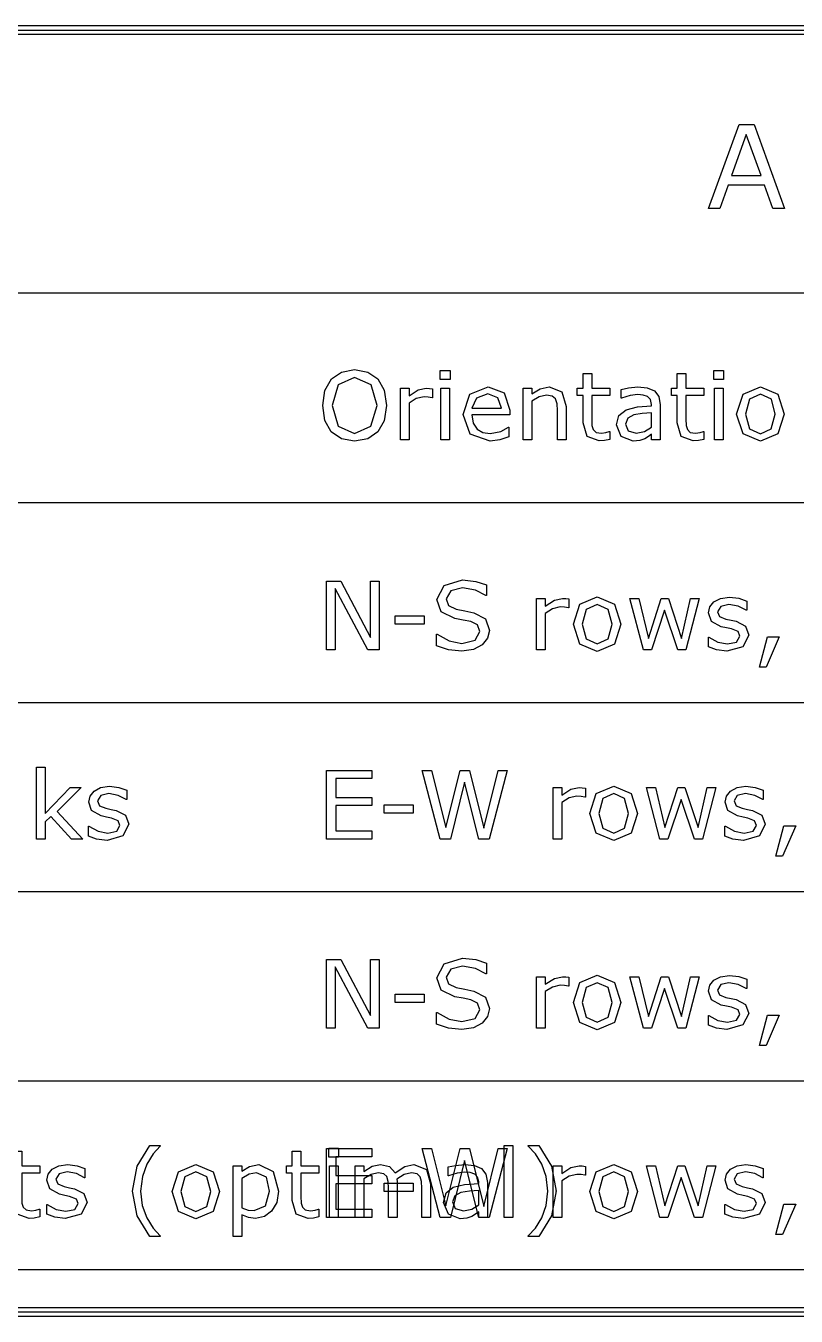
# Model space of a CAD drawing. Extents: x -17 to 192, y 167 to 459.
# Drawn here: x 47.69 to 67.09, y 201.51 to 234 of the extents above; entities that cross this region are included whole.
import ezdxf

# ---------------------------------------------------------------- set-up
doc = ezdxf.new("R2010")
doc.units = 0
doc.header["$MEASUREMENT"] = 0
doc.layers.add('Layer 1', color=7, linetype='Continuous')

msp = doc.modelspace()

# ---------------------------------------------------------------- linework, layer by layer
at = {"layer": 'Layer 1', "color": 7}
for points in [[(4.762494, 233.997888), (4.762494, 233.786016), (175.153946, 233.786016), (175.153946, 233.997888), (4.762494, 233.997888)], [(4.762494, 233.891952), (175.153946, 233.891952)], [(66.795709, 229.394041), (66.495857, 229.394041), (66.288376, 229.983797), (65.373189, 229.983797), (65.165708, 229.394041), (64.880067, 229.394041), (65.650302, 231.510059), (66.025473, 231.510059), (66.795709, 229.394041)], [(66.201691, 230.225385), (65.830782, 231.264209), (65.458453, 230.225385), (66.201691, 230.225385)], [(4.762494, 227.277377), (175.153946, 227.277377), (175.153946, 221.985717), (4.762494, 221.985717), (4.762494, 227.277377)], [(56.556426, 225.105677), (56.718044, 224.820811), (56.775017, 224.438277), (56.71688, 224.054581), (56.556426, 223.773203), (56.302953, 223.596469), (55.970414, 223.537171), (55.637878, 223.597633), (55.384405, 223.773203), (55.222787, 224.055743), (55.166976, 224.438277), (55.222787, 224.817324), (55.385567, 225.105677), (55.63904, 225.280085), (55.970414, 225.340547), (56.304114, 225.278923), (56.556426, 225.105677), (56.556426, 225.105677)], [(58.373757, 225.0894), (58.127261, 225.0894), (58.127261, 225.316129), (58.373757, 225.316129), (58.373757, 225.0894)], [(62.392108, 223.58483), (62.257232, 223.558086), (62.128171, 223.547635), (61.825864, 223.654606), (61.722383, 223.997606), (61.722383, 224.688263), (61.574716, 224.688263), (61.574716, 224.871971), (61.722383, 224.871971), (61.722383, 225.245205), (61.940973, 225.245205), (61.940973, 224.871971), (62.392108, 224.871971), (62.392108, 224.688263), (61.940973, 224.688263), (61.940973, 224.096438), (61.94563, 223.935982), (61.978187, 223.829014), (62.047949, 223.760413), (62.185149, 223.739484), (62.296771, 223.754592), (62.380485, 223.781333), (62.392127, 223.781333), (62.392108, 223.58483)], [(64.760565, 223.584843), (64.625689, 223.558099), (64.496628, 223.547648), (64.194321, 223.654619), (64.09084, 223.997619), (64.09084, 224.688276), (63.943173, 224.688276), (63.943173, 224.871984), (64.09084, 224.871984), (64.09084, 225.245218), (64.30943, 225.245218), (64.30943, 224.871984), (64.760565, 224.871984), (64.760565, 224.688276), (64.30943, 224.688276), (64.30943, 224.096452), (64.314087, 223.935995), (64.346644, 223.829027), (64.416406, 223.760426), (64.553606, 223.739497), (64.665228, 223.754605), (64.748942, 223.781347), (64.760557, 223.781347), (64.760565, 223.584843)], [(65.25937, 225.0894), (65.012874, 225.0894), (65.012874, 225.316129), (65.25937, 225.316129), (65.25937, 225.0894)], [(56.535497, 224.438277), (56.384347, 224.958013), (55.971581, 225.141721), (55.55649, 224.958013), (55.406498, 224.438277), (55.559977, 223.916218), (55.971581, 223.735994), (56.382021, 223.916218), (56.535497, 224.438277), (56.535497, 224.438277)], [(57.933086, 224.633613), (57.921471, 224.633613), (57.826125, 224.649885), (57.717993, 224.655706), (57.522657, 224.610359), (57.341272, 224.49525), (57.341272, 223.573215), (57.122681, 223.573215), (57.122681, 224.871971), (57.341272, 224.871971), (57.341272, 224.680122), (57.570329, 224.827788), (57.773804, 224.871971), (57.856357, 224.868478), (57.933096, 224.858027), (57.933086, 224.633613)], [(58.3598, 223.573215), (58.141209, 223.573215), (58.141209, 224.871971), (58.3598, 224.871971), (58.3598, 223.573215)], [(59.879475, 224.19992), (58.922557, 224.19992), (58.958602, 223.990632), (59.057431, 223.845291), (59.200446, 223.761574), (59.384157, 223.733671), (59.650417, 223.785993), (59.842266, 223.890638), (59.853882, 223.890638), (59.853882, 223.65228), (59.628314, 223.574377), (59.386467, 223.542984), (58.881849, 223.717392), (58.700464, 224.215035), (58.87371, 224.720817), (59.33182, 224.908015), (59.736446, 224.754536), (59.879461, 224.318516), (59.879475, 224.19992)], [(61.296827, 223.573215), (61.078237, 223.573215), (61.078237, 224.312703), (61.067759, 224.480134), (61.029389, 224.603382), (60.945673, 224.675473), (60.803822, 224.699894), (60.616624, 224.655711), (60.429426, 224.542928), (60.429426, 223.573215), (60.210836, 223.573215), (60.210836, 224.871971), (60.429426, 224.871971), (60.429426, 224.727794), (60.64104, 224.860345), (60.865446, 224.908015), (61.186356, 224.78128), (61.296814, 224.416187), (61.296827, 223.573215)], [(63.665284, 223.573215), (63.447855, 223.573215), (63.447855, 223.711579), (63.36879, 223.655768), (63.273448, 223.599956), (63.147874, 223.555774), (62.981607, 223.537174), (62.683951, 223.653445), (62.561865, 223.949939), (62.62465, 224.188296), (62.806035, 224.332473), (63.090901, 224.4034), (63.447855, 224.431303), (63.447855, 224.465024), (63.421114, 224.588272), (63.3467, 224.665009), (63.235078, 224.701056), (63.09904, 224.710369), (62.907193, 224.687112), (62.6886, 224.622001), (62.676985, 224.622001), (62.676985, 224.844079), (62.861857, 224.882448), (63.100214, 224.903377), (63.338572, 224.88012), (63.515306, 224.80338), (63.626925, 224.665017), (63.665295, 224.454565), (63.665284, 223.573215)], [(65.245419, 223.573215), (65.026828, 223.573215), (65.026828, 224.871971), (65.245419, 224.871971), (65.245419, 223.573215)], [(66.784858, 224.222012), (66.622076, 223.720881), (66.186057, 223.537171), (65.747714, 223.720881), (65.586096, 224.222012), (65.747714, 224.723143), (66.186057, 224.908015), (66.622076, 224.723143), (66.784858, 224.222012), (66.784858, 224.222012)], [(59.666697, 224.36735), (59.579493, 224.633613), (59.320207, 224.727794), (59.03999, 224.624313), (58.922557, 224.36735), (59.666697, 224.36735)], [(66.559291, 224.222012), (66.460458, 224.596408), (66.186057, 224.719656), (65.909332, 224.596408), (65.811661, 224.222012), (65.910493, 223.851104), (66.186057, 223.72553), (66.459297, 223.849942), (66.559291, 224.222012), (66.559291, 224.222012)], [(63.447855, 223.892964), (63.447855, 224.254569), (63.211824, 224.237133), (62.997884, 224.203415), (62.845569, 224.119698), (62.787432, 223.965057), (62.854869, 223.796462), (63.06067, 223.740651), (63.271122, 223.784834), (63.447855, 223.892969), (63.447855, 223.892964)], [(56.586655, 218.281555), (56.301789, 218.281555), (55.480909, 219.830297), (55.480909, 218.281555), (55.265809, 218.281555), (55.265809, 220.012843), (55.622763, 220.012843), (56.371554, 218.598978), (56.371554, 220.012843), (56.586655, 220.012843), (56.586655, 218.281555)], [(59.363226, 218.775711), (59.315556, 218.575724), (59.184169, 218.40829), (58.96674, 218.292019), (58.669084, 218.250162), (58.331897, 218.285042), (58.028426, 218.388526), (58.028426, 218.676879), (58.044697, 218.676879), (58.348166, 218.508284), (58.671402, 218.448986), (59.003938, 218.529215), (59.123699, 218.743154), (59.066726, 218.912911), (58.895805, 218.997789), (58.706282, 219.036159), (58.491181, 219.074529), (58.14934, 219.240798), (58.038882, 219.548918), (58.222592, 219.904711), (58.688843, 220.044236), (59.023705, 220.009353), (59.293455, 219.923314), (59.293455, 219.651238), (59.277183, 219.651238), (59.016733, 219.789601), (58.687684, 219.84541), (58.390029, 219.768673), (58.278409, 219.571011), (58.334217, 219.401252), (58.530718, 219.307073), (58.742331, 219.267539), (58.974876, 219.21987), (59.265555, 219.065226), (59.363223, 218.775711), (59.363226, 218.775711)], [(61.363103, 219.341953), (61.351488, 219.341953), (61.256145, 219.358225), (61.148013, 219.364046), (60.952676, 219.318699), (60.771291, 219.20359), (60.771291, 218.281555), (60.552701, 218.281555), (60.552701, 219.580311), (60.771291, 219.580311), (60.771291, 219.388462), (61.000346, 219.536128), (61.203824, 219.580311), (61.286376, 219.576818), (61.363116, 219.566367), (61.363103, 219.341953)], [(62.67581, 218.930352), (62.513031, 218.429221), (62.077011, 218.245511), (61.638666, 218.429221), (61.477048, 218.930352), (61.638666, 219.431483), (62.077011, 219.616355), (62.513031, 219.431483), (62.67581, 218.930352), (62.67581, 218.930352)], [(62.450243, 218.930352), (62.351413, 219.304748), (62.077011, 219.427996), (61.800284, 219.304748), (61.702616, 218.930352), (61.801448, 218.559444), (62.077011, 218.43387), (62.350251, 218.558282), (62.450243, 218.930352), (62.450243, 218.930352)], [(64.647782, 219.580311), (64.30943, 218.281555), (64.107117, 218.281555), (63.773417, 219.282655), (63.442042, 218.281555), (63.240893, 218.281555), (62.899052, 219.580311), (63.126945, 219.580311), (63.365303, 218.57456), (63.689703, 219.580311), (63.869923, 219.580311), (64.202459, 218.57456), (64.428027, 219.580311), (64.647782, 219.580311)], [(65.890726, 218.655951), (65.743063, 218.364108), (65.341923, 218.250162), (65.076824, 218.283881), (64.875675, 218.359456), (64.875675, 218.604791), (64.88729, 218.604791), (65.117509, 218.480379), (65.360518, 218.435034), (65.586086, 218.481543), (65.667474, 218.628045), (65.623291, 218.744316), (65.453535, 218.811756), (65.331448, 218.836177), (65.19541, 218.866408), (64.952404, 218.998959), (64.881477, 219.215223), (64.914034, 219.366377), (65.015189, 219.493112), (65.180295, 219.579155), (65.405862, 219.611709), (65.640732, 219.582642), (65.839556, 219.514041), (65.839556, 219.280335), (65.827941, 219.280335), (65.624466, 219.383818), (65.389596, 219.426837), (65.187282, 219.380329), (65.10473, 219.244291), (65.154725, 219.123368), (65.312856, 219.057093), (65.447732, 219.029187), (65.573306, 219.003602), (65.808174, 218.883844), (65.890726, 218.655951), (65.890726, 218.655951)], [(57.71798, 218.933839), (56.992446, 218.933839), (56.992446, 219.144291), (57.71798, 219.144291), (57.71798, 218.933839)], [(66.656959, 218.612929), (66.329072, 217.851348), (66.159315, 217.851348), (66.361629, 218.612929), (66.656959, 218.612929)], [(4.762494, 216.95864), (175.153946, 216.95864), (175.153946, 212.196146), (4.762494, 212.196146), (4.762494, 216.95864)], [(49.128851, 213.519061), (48.840498, 213.519061), (48.3196, 214.087631), (48.177749, 213.952755), (48.177749, 213.519061), (47.959156, 213.519061), (47.959156, 215.32825), (48.177749, 215.32825), (48.177749, 214.167858), (48.809105, 214.817817), (49.084668, 214.817817), (48.481218, 214.217854), (49.128851, 213.519061)], [(56.406434, 213.519061), (55.265809, 213.519061), (55.265809, 215.250349), (56.406434, 215.250349), (56.406434, 215.04571), (55.496025, 215.04571), (55.496025, 214.571321), (56.406434, 214.571321), (56.406434, 214.366682), (55.496025, 214.366682), (55.496025, 213.7237), (56.406434, 213.7237), (56.406434, 213.519061)], [(59.809709, 215.250349), (59.359738, 213.519061), (59.100452, 213.519061), (58.736521, 214.956181), (58.380731, 213.519061), (58.127258, 213.519061), (57.669146, 215.250349), (57.905178, 215.250349), (58.269109, 213.810904), (58.627227, 215.250349), (58.860933, 215.250349), (59.222539, 213.79695), (59.584145, 215.250349), (59.809709, 215.250349)], [(50.28692, 213.893457), (50.139254, 213.601614), (49.738117, 213.487668), (49.473015, 213.521387), (49.271866, 213.596962), (49.271866, 213.842297), (49.283481, 213.842297), (49.5137, 213.717885), (49.756709, 213.67254), (49.982277, 213.719049), (50.063668, 213.865551), (50.019482, 213.981822), (49.849726, 214.049262), (49.727642, 214.073683), (49.591604, 214.103914), (49.348595, 214.236465), (49.277668, 214.452729), (49.310225, 214.603883), (49.411381, 214.730618), (49.576488, 214.816661), (49.802056, 214.849215), (50.036924, 214.820148), (50.23575, 214.751547), (50.23575, 214.517841), (50.224135, 214.517841), (50.02066, 214.621324), (49.785789, 214.664343), (49.583476, 214.617835), (49.500923, 214.481797), (49.550922, 214.360874), (49.70905, 214.294599), (49.843926, 214.266693), (49.9695, 214.241108), (50.204368, 214.12135), (50.286923, 213.893457), (50.28692, 213.893457)], [(61.779355, 214.579459), (61.76774, 214.579459), (61.672398, 214.595731), (61.564265, 214.601552), (61.368929, 214.556205), (61.187544, 214.441096), (61.187544, 213.519061), (60.968953, 213.519061), (60.968953, 214.817817), (61.187544, 214.817817), (61.187544, 214.625968), (61.416601, 214.773634), (61.620076, 214.817817), (61.702629, 214.814324), (61.779369, 214.803873), (61.779355, 214.579459)], [(63.092065, 214.167858), (62.929283, 213.666727), (62.493264, 213.483017), (62.054918, 213.666727), (61.893301, 214.167858), (62.054918, 214.668989), (62.493264, 214.853861), (62.929283, 214.668989), (63.092065, 214.167858), (63.092065, 214.167858)], [(65.064034, 214.817817), (64.725683, 213.519061), (64.523369, 213.519061), (64.189669, 214.520161), (63.858295, 213.519061), (63.657146, 213.519061), (63.315307, 214.817817), (63.543198, 214.817817), (63.781555, 213.812066), (64.105955, 214.817817), (64.286176, 214.817817), (64.618715, 213.812066), (64.844279, 214.817817), (65.064034, 214.817817)], [(66.306979, 213.893457), (66.159315, 213.601614), (65.758178, 213.487668), (65.493077, 213.521387), (65.291927, 213.596962), (65.291927, 213.842297), (65.303543, 213.842297), (65.533762, 213.717885), (65.77677, 213.67254), (66.002338, 213.719049), (66.083726, 213.865551), (66.039544, 213.981822), (65.869787, 214.049262), (65.747703, 214.073683), (65.611665, 214.103914), (65.368656, 214.236465), (65.29773, 214.452729), (65.330287, 214.603883), (65.431442, 214.730618), (65.59655, 214.816661), (65.822117, 214.849215), (66.056985, 214.820148), (66.255811, 214.751547), (66.255811, 214.517841), (66.244196, 214.517841), (66.040721, 214.621324), (65.805851, 214.664343), (65.603537, 214.617835), (65.520985, 214.481797), (65.570983, 214.360874), (65.729111, 214.294599), (65.863988, 214.266693), (65.989561, 214.241108), (66.224429, 214.12135), (66.306982, 213.893457), (66.306979, 213.893457)], [(62.866498, 214.167858), (62.767665, 214.542254), (62.493264, 214.665502), (62.216536, 214.542254), (62.118868, 214.167858), (62.217701, 213.79695), (62.493264, 213.671376), (62.766504, 213.795788), (62.866498, 214.167858), (62.866498, 214.167858)], [(57.442417, 214.171345), (56.71688, 214.171345), (56.71688, 214.381797), (57.442417, 214.381797), (57.442417, 214.171345)], [(67.073211, 213.850435), (66.745324, 213.088854), (66.575568, 213.088854), (66.777881, 213.850435), (67.073211, 213.850435)], [(56.586655, 208.756567), (56.301789, 208.756567), (55.480909, 210.305309), (55.480909, 208.756567), (55.265809, 208.756567), (55.265809, 210.487855), (55.622763, 210.487855), (56.371554, 209.07399), (56.371554, 210.487855), (56.586655, 210.487855), (56.586655, 208.756567)], [(59.363226, 209.250723), (59.315556, 209.050736), (59.184169, 208.883302), (58.96674, 208.767031), (58.669084, 208.725174), (58.331897, 208.760054), (58.028426, 208.863538), (58.028426, 209.151891), (58.044697, 209.151891), (58.348166, 208.983296), (58.671402, 208.923998), (59.003938, 209.004227), (59.123699, 209.218166), (59.066726, 209.387923), (58.895805, 209.472801), (58.706282, 209.511171), (58.491181, 209.549541), (58.14934, 209.71581), (58.038882, 210.02393), (58.222592, 210.379723), (58.688843, 210.519248), (59.023705, 210.484365), (59.293455, 210.398326), (59.293455, 210.12625), (59.277183, 210.12625), (59.016733, 210.264613), (58.687684, 210.320422), (58.390029, 210.243685), (58.278409, 210.046023), (58.334217, 209.876264), (58.530718, 209.782085), (58.742331, 209.742551), (58.974876, 209.694882), (59.265555, 209.540238), (59.363223, 209.250723), (59.363226, 209.250723)], [(61.363103, 209.816965), (61.351488, 209.816965), (61.256145, 209.833237), (61.148013, 209.839058), (60.952676, 209.793711), (60.771291, 209.678602), (60.771291, 208.756567), (60.552701, 208.756567), (60.552701, 210.055323), (60.771291, 210.055323), (60.771291, 209.863474), (61.000346, 210.01114), (61.203824, 210.055323), (61.286376, 210.05183), (61.363116, 210.041379), (61.363103, 209.816965)], [(62.67581, 209.405364), (62.513031, 208.904233), (62.077011, 208.720523), (61.638666, 208.904233), (61.477048, 209.405364), (61.638666, 209.906495), (62.077011, 210.091367), (62.513031, 209.906495), (62.67581, 209.405364), (62.67581, 209.405364)], [(62.450243, 209.405364), (62.351413, 209.77976), (62.077011, 209.903008), (61.800284, 209.77976), (61.702616, 209.405364), (61.801448, 209.034456), (62.077011, 208.908882), (62.350251, 209.033294), (62.450243, 209.405364), (62.450243, 209.405364)], [(64.647782, 210.055323), (64.30943, 208.756567), (64.107117, 208.756567), (63.773417, 209.757667), (63.442042, 208.756567), (63.240893, 208.756567), (62.899052, 210.055323), (63.126945, 210.055323), (63.365303, 209.049572), (63.689703, 210.055323), (63.869923, 210.055323), (64.202459, 209.049572), (64.428027, 210.055323), (64.647782, 210.055323)], [(65.890726, 209.130963), (65.743063, 208.83912), (65.341923, 208.725174), (65.076824, 208.758893), (64.875675, 208.834468), (64.875675, 209.079803), (64.88729, 209.079803), (65.117509, 208.955391), (65.360518, 208.910046), (65.586086, 208.956555), (65.667474, 209.103057), (65.623291, 209.219328), (65.453535, 209.286768), (65.331448, 209.311189), (65.19541, 209.34142), (64.952404, 209.473971), (64.881477, 209.690235), (64.914034, 209.841389), (65.015189, 209.968124), (65.180295, 210.054167), (65.405862, 210.086721), (65.640732, 210.057654), (65.839556, 209.989053), (65.839556, 209.755347), (65.827941, 209.755347), (65.624466, 209.85883), (65.389596, 209.901849), (65.187282, 209.855341), (65.10473, 209.719303), (65.154725, 209.59838), (65.312856, 209.532105), (65.447732, 209.504199), (65.573306, 209.478614), (65.808174, 209.358856), (65.890726, 209.130963), (65.890726, 209.130963)], [(57.71798, 209.408851), (56.992446, 209.408851), (56.992446, 209.619303), (57.71798, 209.619303), (57.71798, 209.408851)], [(66.656959, 209.087941), (66.329072, 208.32636), (66.159315, 208.32636), (66.361629, 209.087941), (66.656959, 209.087941)], [(4.762494, 207.433652), (175.153946, 207.433652), (175.153946, 202.671158), (4.762494, 202.671158), (4.762494, 207.433652)], [(51.079894, 203.515019), (50.813631, 203.515019), (50.493882, 204.030104), (50.379937, 204.659134), (50.493882, 205.288164), (50.813631, 205.803249), (51.079894, 205.803249), (51.079894, 205.791634), (50.899671, 205.595134), (50.741543, 205.337009), (50.627595, 205.021914), (50.584576, 204.659145), (50.626433, 204.295213), (50.741543, 203.98128), (50.900835, 203.723156), (51.079894, 203.526658), (51.079894, 203.515019)], [(56.406434, 203.994073), (55.265809, 203.994073), (55.265809, 205.725361), (56.406434, 205.725361), (56.406434, 205.520722), (55.496025, 205.520722), (55.496025, 205.046333), (56.406434, 205.046333), (56.406434, 204.841694), (55.496025, 204.841694), (55.496025, 204.198712), (56.406434, 204.198712), (56.406434, 203.994073)], [(59.809709, 205.725361), (59.359738, 203.994073), (59.100452, 203.994073), (58.736521, 205.431193), (58.380731, 203.994073), (58.127258, 203.994073), (57.669146, 205.725361), (57.905178, 205.725361), (58.269109, 204.285916), (58.627227, 205.725361), (58.860933, 205.725361), (59.222539, 204.271962), (59.584145, 205.725361), (59.809709, 205.725361)], [(59.953759, 203.994073), (59.735168, 203.994073), (59.735168, 205.803262), (59.953759, 205.803262), (59.953759, 203.994073)], [(61.042063, 204.659147), (60.928118, 204.030117), (60.608369, 203.515032), (60.342106, 203.515032), (60.342106, 203.526647), (60.521165, 203.723145), (60.680457, 203.98127), (60.794403, 204.295203), (60.837424, 204.659134), (60.794403, 205.021904), (60.680457, 205.336998), (60.521165, 205.595123), (60.342106, 205.791623), (60.342106, 205.803239), (60.608369, 205.803239), (60.928118, 205.288154), (61.042063, 204.659124), (61.042063, 204.659147)], [(48.042873, 204.005688), (47.907996, 203.978944), (47.778935, 203.968493), (47.476628, 204.075464), (47.373147, 204.418464), (47.373147, 205.109121), (47.225481, 205.109121), (47.225481, 205.292829), (47.373147, 205.292829), (47.373147, 205.666063), (47.591737, 205.666063), (47.591737, 205.292829), (48.042873, 205.292829), (48.042873, 205.109121), (47.591737, 205.109121), (47.591737, 204.517296), (47.596394, 204.35684), (47.628951, 204.249872), (47.698714, 204.181271), (47.835913, 204.160342), (47.947535, 204.17545), (48.03125, 204.202191), (48.042865, 204.202191), (48.042873, 204.005688)], [(55.069178, 204.005675), (54.934305, 203.978931), (54.805241, 203.96848), (54.502936, 204.075451), (54.399453, 204.418451), (54.399453, 205.109108), (54.251789, 205.109108), (54.251789, 205.292816), (54.399453, 205.292816), (54.399453, 205.66605), (54.618043, 205.66605), (54.618043, 205.292816), (55.069178, 205.292816), (55.069178, 205.109108), (54.618043, 205.109108), (54.618043, 204.517283), (54.6227, 204.356827), (54.655257, 204.249859), (54.72502, 204.181258), (54.862222, 204.160329), (54.973841, 204.175437), (55.057558, 204.202178), (55.069173, 204.202178), (55.069178, 204.005675)], [(49.234658, 204.368455), (49.086994, 204.076612), (48.685857, 203.962667), (48.420755, 203.996385), (48.219606, 204.071961), (48.219606, 204.317296), (48.231221, 204.317296), (48.46144, 204.192883), (48.704449, 204.147539), (48.930017, 204.194047), (49.011405, 204.34055), (48.967222, 204.456821), (48.797466, 204.52426), (48.675379, 204.548681), (48.539341, 204.578913), (48.296335, 204.711463), (48.225408, 204.927728), (48.257965, 205.078882), (48.359121, 205.205617), (48.524229, 205.291659), (48.749793, 205.324214), (48.984664, 205.295147), (49.183487, 205.226546), (49.183487, 204.992839), (49.171872, 204.992839), (48.968397, 205.096323), (48.733527, 205.139342), (48.531214, 205.092833), (48.448661, 204.956795), (48.498659, 204.835873), (48.656787, 204.769598), (48.791664, 204.741692), (48.917237, 204.716107), (49.152105, 204.596349), (49.234658, 204.368455), (49.234658, 204.368455)], [(52.572822, 204.642857), (52.410043, 204.141726), (51.974023, 203.958016), (51.535678, 204.141726), (51.37406, 204.642857), (51.535678, 205.143988), (51.974023, 205.32886), (52.410043, 205.143988), (52.572822, 204.642857), (52.572822, 204.642857)], [(52.347254, 204.642857), (52.248425, 205.017253), (51.974023, 205.140501), (51.697296, 205.017253), (51.599628, 204.642857), (51.69846, 204.271949), (51.974023, 204.146375), (52.247261, 204.270787), (52.347254, 204.642857), (52.347254, 204.642857)], [(54.054127, 204.659129), (54.00878, 204.369612), (53.880881, 204.148695), (53.699496, 204.014983), (53.479744, 203.968475), (53.296033, 203.990567), (53.129764, 204.059166), (53.129764, 203.515014), (52.911173, 203.515014), (52.911173, 205.29281), (53.129764, 205.29281), (53.129764, 205.156772), (53.325103, 205.278859), (53.557645, 205.328855), (53.922738, 205.15096), (54.054127, 204.659129), (54.054127, 204.659129)], [(53.828559, 204.653308), (53.74833, 205.004449), (53.501834, 205.12072), (53.312313, 205.080025), (53.129764, 204.973057), (53.129764, 204.237055), (53.289056, 204.180083), (53.441374, 204.164975), (53.72624, 204.288223), (53.828559, 204.653316), (53.828559, 204.653308)], [(55.554032, 203.994073), (55.335442, 203.994073), (55.335442, 205.292829), (55.554032, 205.292829), (55.554032, 203.994073)], [(57.881794, 203.994073), (57.663203, 203.994073), (57.663203, 204.733561), (57.655054, 204.895179), (57.623661, 205.019591), (57.546922, 205.095167), (57.402745, 205.120752), (57.219034, 205.074244), (57.035324, 204.957973), (57.041145, 204.895184), (57.043526, 204.825422), (57.043526, 203.994073), (56.824933, 203.994073), (56.824933, 204.733561), (56.816784, 204.896343), (56.785391, 205.020753), (56.708651, 205.095167), (56.564475, 205.120752), (56.384254, 205.076569), (56.205195, 204.963786), (56.205195, 203.994073), (55.986604, 203.994073), (55.986604, 205.292829), (56.205195, 205.292829), (56.205195, 205.148652), (56.40867, 205.281203), (56.626099, 205.328873), (56.850502, 205.273062), (56.988866, 205.118421), (57.230713, 205.278877), (57.464419, 205.328873), (57.779514, 205.198648), (57.881833, 204.837045), (57.881794, 203.994073)], [(59.311939, 203.994073), (59.09451, 203.994073), (59.09451, 204.132437), (59.015445, 204.076626), (58.920102, 204.020814), (58.794528, 203.976632), (58.628259, 203.958032), (58.330603, 204.074303), (58.208519, 204.370797), (58.271305, 204.609154), (58.45269, 204.753331), (58.737556, 204.824258), (59.09451, 204.852161), (59.09451, 204.885882), (59.067768, 205.00913), (58.993354, 205.085867), (58.881732, 205.121914), (58.745694, 205.131227), (58.553845, 205.10797), (58.335255, 205.042859), (58.323639, 205.042859), (58.323639, 205.264937), (58.508511, 205.303306), (58.746866, 205.324235), (58.985224, 205.300978), (59.161957, 205.224238), (59.27358, 205.085875), (59.311949, 204.875423), (59.311939, 203.994073)], [(61.779355, 205.054471), (61.76774, 205.054471), (61.672398, 205.070743), (61.564265, 205.076564), (61.368929, 205.031217), (61.187544, 204.916108), (61.187544, 203.994073), (60.968953, 203.994073), (60.968953, 205.292829), (61.187544, 205.292829), (61.187544, 205.10098), (61.416601, 205.248646), (61.620076, 205.292829), (61.702629, 205.289336), (61.779369, 205.278885), (61.779355, 205.054471)], [(63.092065, 204.64287), (62.929283, 204.141739), (62.493264, 203.958029), (62.054918, 204.141739), (61.893301, 204.64287), (62.054918, 205.144001), (62.493264, 205.328873), (62.929283, 205.144001), (63.092065, 204.64287), (63.092065, 204.64287)], [(62.866498, 204.64287), (62.767665, 205.017266), (62.493264, 205.140514), (62.216536, 205.017266), (62.118868, 204.64287), (62.217701, 204.271962), (62.493264, 204.146388), (62.766504, 204.2708), (62.866498, 204.64287), (62.866498, 204.64287)], [(65.064034, 205.292829), (64.725683, 203.994073), (64.523369, 203.994073), (64.189669, 204.995173), (63.858295, 203.994073), (63.657146, 203.994073), (63.315307, 205.292829), (63.543198, 205.292829), (63.781555, 204.287078), (64.105955, 205.292829), (64.286176, 205.292829), (64.618715, 204.287078), (64.844279, 205.292829), (65.064034, 205.292829)], [(66.306979, 204.368469), (66.159315, 204.076626), (65.758178, 203.96268), (65.493077, 203.996399), (65.291927, 204.071974), (65.291927, 204.317309), (65.303543, 204.317309), (65.533762, 204.192897), (65.77677, 204.147552), (66.002338, 204.194061), (66.083726, 204.340563), (66.039544, 204.456834), (65.869787, 204.524274), (65.747703, 204.548695), (65.611665, 204.578926), (65.368656, 204.711477), (65.29773, 204.927741), (65.330287, 205.078895), (65.431442, 205.20563), (65.59655, 205.291673), (65.822117, 205.324227), (66.056985, 205.29516), (66.255811, 205.226559), (66.255811, 204.992853), (66.244196, 204.992853), (66.040721, 205.096336), (65.805851, 205.139355), (65.603537, 205.092847), (65.520985, 204.956809), (65.570983, 204.835886), (65.729111, 204.769611), (65.863988, 204.741705), (65.989561, 204.71612), (66.224429, 204.596362), (66.306982, 204.368469), (66.306979, 204.368469)], [(57.442417, 204.646357), (56.71688, 204.646357), (56.71688, 204.856809), (57.442417, 204.856809), (57.442417, 204.646357)], [(59.09451, 204.313822), (59.09451, 204.675427), (58.858478, 204.657991), (58.644539, 204.624273), (58.492221, 204.540556), (58.434087, 204.385915), (58.501524, 204.21732), (58.707324, 204.161509), (58.917776, 204.205692), (59.09451, 204.313827), (59.09451, 204.313822)], [(67.073211, 204.325447), (66.745324, 203.563866), (66.575568, 203.563866), (66.777881, 204.325447), (67.073211, 204.325447)], [(4.762494, 201.718762), (4.762494, 201.50689), (175.153946, 201.50689), (175.153946, 201.718762), (4.762494, 201.718762)], [(4.762494, 201.612826), (175.153946, 201.612826)]]:
    msp.add_lwpolyline(points, dxfattribs=at)
msp.add_lwpolyline([(55.567986, 205.510231), (55.32149, 205.510231), (55.32149, 205.736987), (55.567986, 205.736987), (55.567986, 205.510231)], close=True, dxfattribs=at)

doc.saveas('drawing.dxf')
